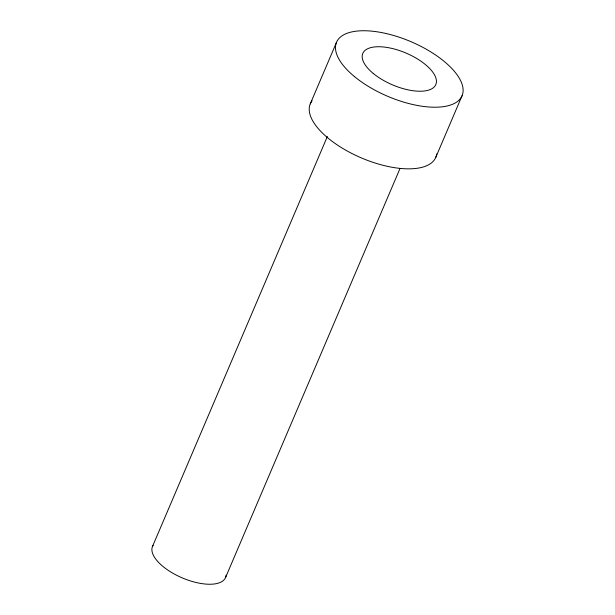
<?xml version="1.0" encoding="UTF-8"?>
<svg xmlns="http://www.w3.org/2000/svg" width="615" height="615" viewBox="0 0 615 615"><rect width="100%" height="100%" fill="white"/><g stroke="black" fill="none" stroke-linecap="round" stroke-linejoin="round"><path stroke-width="0.92" d="M310.26 103.881L336.551 42.251M152.505 546.451L327.365 136.484M225.536 577.562L400.019 168.479M435.781 157.348L462.065 95.717M226.12 575.133A39.691 17.274 23.1 0 1 183.585 578.454A39.691 17.274 23.1 0 1 153.074 545.359M436.258 156.018A68.219 29.689 23.1 0 1 359.214 156.979A68.219 29.689 23.1 0 1 312.082 100.822M436.712 153.911A68.219 29.689 23.1 0 1 436.45 155.326M373.259 73.439A39.691 17.274 23.1 0 0 435.251 85.631A39.691 17.274 23.1 0 0 389.41 47.878A39.691 17.274 23.1 0 0 373.259 73.439M354.54 76.644A68.219 29.689 23.1 0 0 461.081 97.6A68.219 29.689 23.1 0 0 382.299 32.71A68.219 29.689 23.1 0 0 354.54 76.644"/></g></svg>
